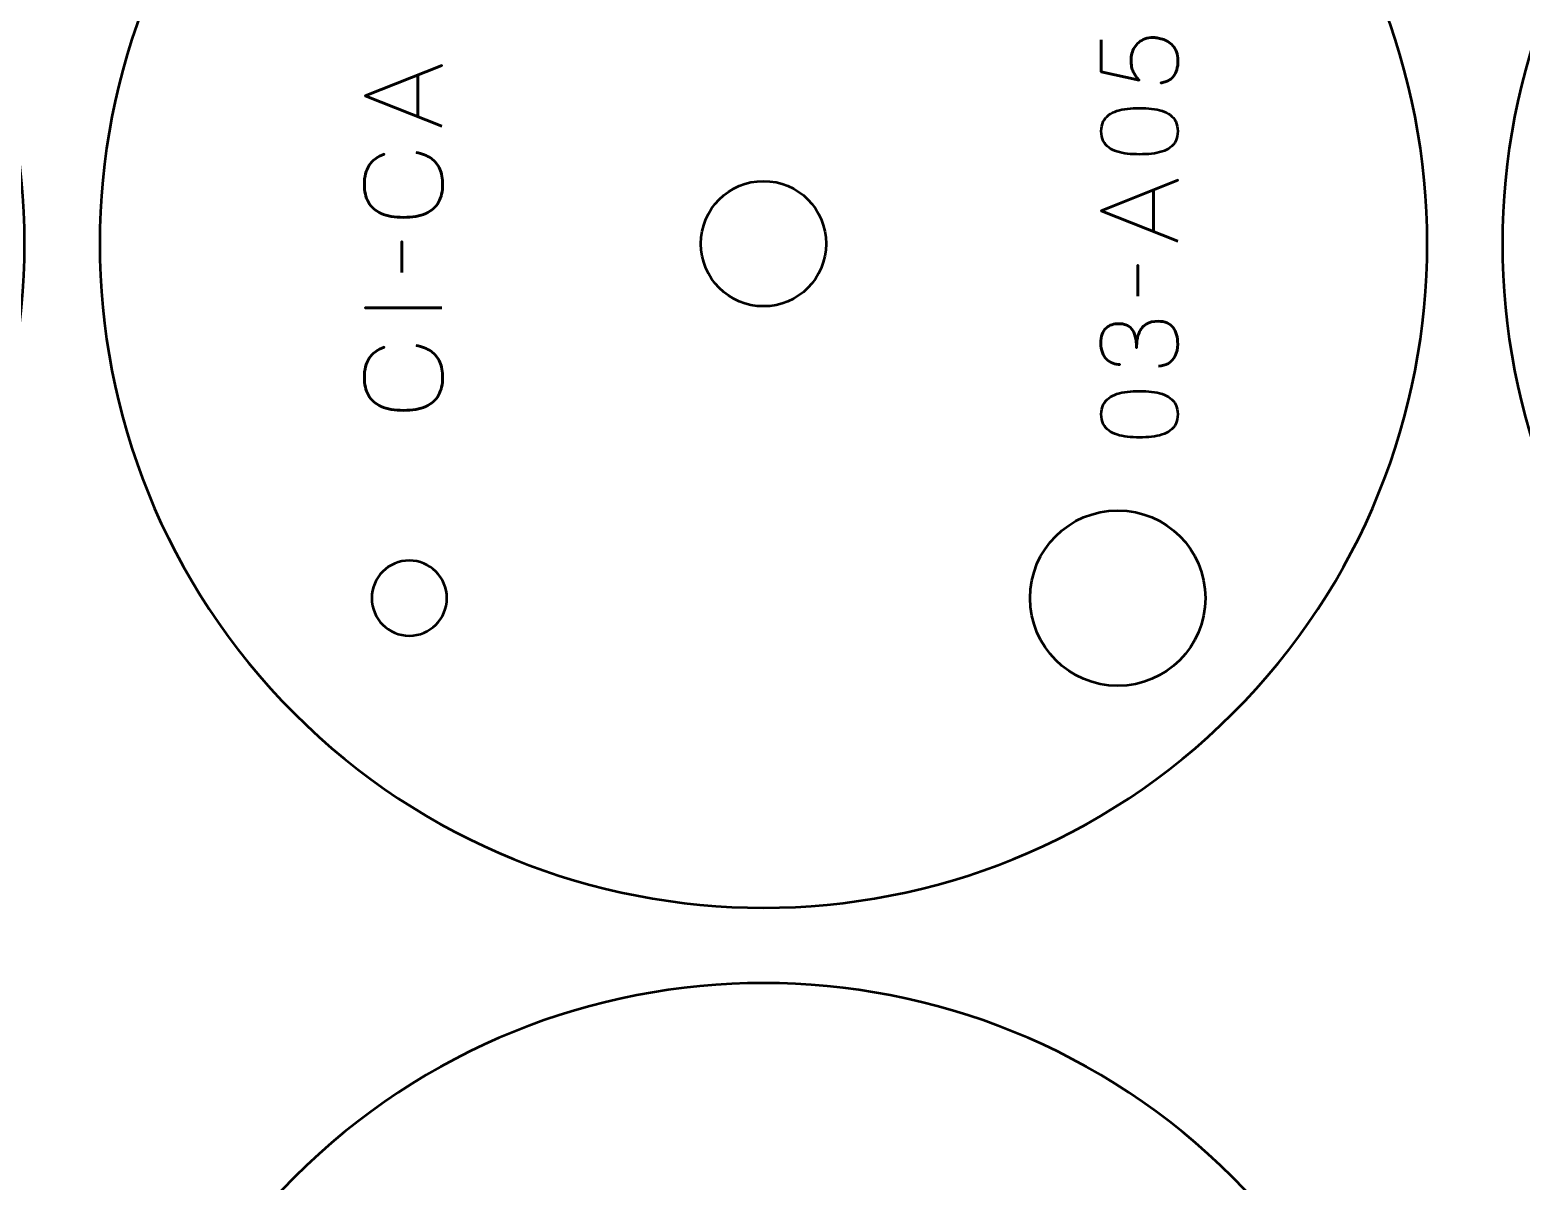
# Model space of a CAD drawing. Header units: centimetres. Extents: x -21 to 0, y -29.7 to 0.
# Drawn here: x -11.63 to -5.68, y -18.19 to -13.6 of the extents above; entities that cross this region are included whole.
import ezdxf

# ---------------------------------------------------------------- set-up
doc = ezdxf.new("R2010")
doc.units = ezdxf.units.CM
doc.header["$MEASUREMENT"] = 0
doc.layers.add('Layer 1', color=7, linetype='Continuous')

msp = doc.modelspace()

# ---------------------------------------------------------------- linework, layer by layer
at = {"layer": 'Layer 1', "lineweight": 53}
for centre, major_axis in [((-8.7, -14.44998), (0, 0.25)), ((-7.28578, -15.8642), (0, 0.35001))]:
    msp.add_ellipse(centre, major_axis=major_axis, ratio=1, dxfattribs=at)
at = {"layer": 'Layer 1', "color": 1, "lineweight": 53}
msp.add_open_spline([(-21.00003, -29.19995), (-21.00003, -29.19995), (-21.00003, -2.29992), (-21.00003, -2.29992), (-21.00003, -2.29992), (-21.00003, -2.21709), (-20.93286, -2.14992), (-20.85003, -2.14992), (-20.85003, -2.14992), (-20.7672, -2.14992), (-20.70003, -2.08275), (-20.70003, -1.99992), (-20.70003, -1.99992), (-20.70003, -1.91709), (-20.7672, -1.84992), (-20.85003, -1.84992), (-20.85003, -1.84992), (-20.93286, -1.84992), (-21.00003, -1.78275), (-21.00003, -1.69992), (-21.00003, -1.69992), (-21.00003, -1.61709), (-20.93286, -1.54992), (-20.85003, -1.54992), (-20.85003, -1.54992), (-20.7672, -1.54992), (-20.70003, -1.48275), (-20.70003, -1.39992), (-20.70003, -1.39992), (-20.70003, -1.31709), (-20.7672, -1.24992), (-20.85003, -1.24992), (-20.85003, -1.24992), (-20.93286, -1.24992), (-21.00003, -1.18275), (-21.00003, -1.09992), (-21.00003, -1.09992), (-21.00003, -1.09992), (-21.00003, -0.49992), (-21.00003, -0.49992), (-21.00003, -0.49992), (-21.00003, -0.22295), (-20.77694, 0.00004), (-20.49994, 0.00004), (-20.49994, 0.00004), (-20.49994, 0.00004), (-0.50008, 0.00004), (-0.50008, 0.00004), (-0.50008, 0.00004), (-0.22294, 0.00004), (0.00002, -0.22295), (0.00002, -0.49992), (0.00002, -0.49992), (0.00002, -0.49992), (0.00002, -29.19995), (0.00002, -29.19995), (0.00002, -29.19995), (0.00002, -29.47695), (-0.22294, -29.70004), (-0.50008, -29.70004), (-0.50008, -29.70004), (-0.50008, -29.70004), (-20.49994, -29.70004), (-20.49994, -29.70004), (-20.49994, -29.70004), (-20.77694, -29.70004), (-21.00003, -29.47695), (-21.00003, -29.19995)], degree=3, knots=[0, 0, 0, 0, 0.0588235, 0.0588235, 0.0588235, 0.0588235, 0.1176471, 0.1176471, 0.1176471, 0.1176471, 0.1764706, 0.1764706, 0.1764706, 0.1764706, 0.2352941, 0.2352941, 0.2352941, 0.2352941, 0.2941176, 0.2941176, 0.2941176, 0.2941176, 0.3529412, 0.3529412, 0.3529412, 0.3529412, 0.4117647, 0.4117647, 0.4117647, 0.4117647, 0.4705882, 0.4705882, 0.4705882, 0.4705882, 0.5294118, 0.5294118, 0.5294118, 0.5294118, 0.5882353, 0.5882353, 0.5882353, 0.5882353, 0.6470588, 0.6470588, 0.6470588, 0.6470588, 0.7058824, 0.7058824, 0.7058824, 0.7058824, 0.7647059, 0.7647059, 0.7647059, 0.7647059, 0.8235294, 0.8235294, 0.8235294, 0.8235294, 0.8823529, 0.8823529, 0.8823529, 0.8823529, 0.9411765, 0.9411765, 0.9411765, 0.9411765, 1, 1, 1, 1], dxfattribs=at)
at = {"layer": 'Layer 1', "color": 3, "lineweight": 53}
for points in [[(-16.17375, -12.57614), (-15.13905, -11.54144), (-13.46081, -11.54144), (-12.42608, -12.57617), (-12.42608, -12.57617), (-11.39138, -13.61087), (-11.39138, -15.28911), (-12.42608, -16.32381), (-12.42608, -16.32381), (-13.46081, -17.35853), (-15.13905, -17.35853), (-16.17375, -16.32383), (-16.17375, -16.32383), (-17.20848, -15.28911), (-17.20848, -13.61087), (-16.17375, -12.57614)], [(-6.82614, -12.57617), (-5.79144, -13.61087), (-5.79144, -15.28911), (-6.82617, -16.32384), (-6.82617, -16.32384), (-7.86087, -17.35854), (-9.53911, -17.35854), (-10.57381, -16.32384), (-10.57381, -16.32384), (-11.60853, -15.28911), (-11.60853, -13.61087), (-10.57383, -12.57617), (-10.57383, -12.57617), (-9.53911, -11.54144), (-7.86087, -11.54144), (-6.82614, -12.57617)], [(-1.22615, -12.57619), (-0.19145, -13.61089), (-0.19145, -15.28913), (-1.22618, -16.32386), (-1.22618, -16.32386), (-2.26088, -17.35856), (-3.93912, -17.35856), (-4.97382, -16.32386), (-4.97382, -16.32386), (-6.00854, -15.28913), (-6.00854, -13.61089), (-4.97384, -12.57619), (-4.97384, -12.57619), (-3.93912, -11.54146), (-2.26088, -11.54146), (-1.22615, -12.57619)], [(-16.17377, -18.17613), (-15.13907, -17.14143), (-13.46083, -17.14143), (-12.4261, -18.17616), (-12.4261, -18.17616), (-11.3914, -19.21086), (-11.3914, -20.8891), (-12.4261, -21.9238), (-12.4261, -21.9238), (-13.46083, -22.95852), (-15.13907, -22.95852), (-16.17377, -21.92382), (-16.17377, -21.92382), (-17.2085, -20.8891), (-17.2085, -19.21086), (-16.17377, -18.17613)], [(-6.82614, -18.17617), (-5.79144, -19.21087), (-5.79144, -20.88911), (-6.82617, -21.92384), (-6.82617, -21.92384), (-7.86087, -22.95854), (-9.53911, -22.95854), (-10.57381, -21.92384), (-10.57381, -21.92384), (-11.60853, -20.88911), (-11.60853, -19.21087), (-10.57383, -18.17617), (-10.57383, -18.17617), (-9.53911, -17.14144), (-7.86087, -17.14144), (-6.82614, -18.17617)], [(-1.22615, -18.17619), (-0.19145, -19.21089), (-0.19145, -20.88913), (-1.22618, -21.92386), (-1.22618, -21.92386), (-2.26088, -22.95856), (-3.93912, -22.95856), (-4.97382, -21.92386), (-4.97382, -21.92386), (-6.00854, -20.88913), (-6.00854, -19.21089), (-4.97384, -18.17619), (-4.97384, -18.17619), (-3.93912, -17.14146), (-2.26088, -17.14146), (-1.22615, -18.17619)]]:
    msp.add_open_spline(points, degree=3, knots=[0, 0, 0, 0, 0.25, 0.25, 0.25, 0.25, 0.5, 0.5, 0.5, 0.5, 0.75, 0.75, 0.75, 0.75, 1, 1, 1, 1], dxfattribs=at)
at = {"layer": 'Layer 1', "color": 5, "lineweight": 53}
for points, knots in [([(-7.35175, -13.6372), (-7.35175, -13.6372), (-7.35175, -13.7642), (-7.35175, -13.7642), (-7.35175, -13.7642), (-7.35175, -13.7642), (-7.2002, -13.79807), (-7.2002, -13.79807), (-7.2002, -13.79807), (-7.20528, -13.79214), (-7.20986, -13.7865), (-7.21389, -13.78106), (-7.21389, -13.78106), (-7.21791, -13.7757), (-7.22129, -13.77006), (-7.22412, -13.76406), (-7.22412, -13.76406), (-7.22694, -13.75813), (-7.22906, -13.75136), (-7.23054, -13.74374), (-7.23054, -13.74374), (-7.23202, -13.73619), (-7.2328, -13.72716), (-7.2328, -13.71679), (-7.2328, -13.71679), (-7.2328, -13.70832), (-7.23167, -13.69985), (-7.22934, -13.69139), (-7.22934, -13.69139), (-7.22708, -13.68292), (-7.22362, -13.67488), (-7.21904, -13.66726), (-7.21904, -13.66726), (-7.21438, -13.65957), (-7.20859, -13.65279), (-7.20161, -13.64687), (-7.20161, -13.64687), (-7.19462, -13.64087), (-7.18644, -13.63614), (-7.17706, -13.63276), (-7.17706, -13.63276), (-7.16767, -13.6293), (-7.15702, -13.62754), (-7.14517, -13.62747), (-7.14517, -13.62747), (-7.14079, -13.62739), (-7.13529, -13.62789), (-7.1288, -13.62888), (-7.1288, -13.62888), (-7.12231, -13.62979), (-7.11525, -13.63149), (-7.10777, -13.63389), (-7.10777, -13.63389), (-7.10029, -13.63628), (-7.09288, -13.63967), (-7.08555, -13.64397), (-7.08555, -13.64397), (-7.07821, -13.64828), (-7.07151, -13.65378), (-7.06544, -13.66041), (-7.06544, -13.66041), (-7.05937, -13.66705), (-7.0545, -13.67509), (-7.05083, -13.68447), (-7.05083, -13.68447), (-7.04724, -13.69393), (-7.04533, -13.70501), (-7.04526, -13.71763), (-7.04526, -13.71763), (-7.04533, -13.73273), (-7.04695, -13.74543), (-7.04999, -13.75573), (-7.04999, -13.75573), (-7.05309, -13.76604), (-7.05711, -13.77443), (-7.06219, -13.78092), (-7.06219, -13.78092), (-7.06727, -13.78748), (-7.07285, -13.79256), (-7.07891, -13.79623), (-7.07891, -13.79623), (-7.08498, -13.7999), (-7.09105, -13.80265), (-7.09712, -13.80449), (-7.09712, -13.80449), (-7.10319, -13.80632), (-7.10876, -13.80773), (-7.11384, -13.80865), (-7.11384, -13.80865), (-7.10876, -13.80773), (-7.10319, -13.80632), (-7.09712, -13.80449), (-7.09712, -13.80449), (-7.09105, -13.80265), (-7.08498, -13.7999), (-7.07891, -13.79623), (-7.07891, -13.79623), (-7.07285, -13.79256), (-7.06727, -13.78748), (-7.06219, -13.78092), (-7.06219, -13.78092), (-7.05711, -13.77443), (-7.05309, -13.76604), (-7.04999, -13.75573), (-7.04999, -13.75573), (-7.04695, -13.74543), (-7.04533, -13.73273), (-7.04526, -13.71763), (-7.04526, -13.71763), (-7.04533, -13.70501), (-7.04724, -13.69393), (-7.05083, -13.68447), (-7.05083, -13.68447), (-7.0545, -13.67509), (-7.05937, -13.66705), (-7.06544, -13.66041), (-7.06544, -13.66041), (-7.07151, -13.65378), (-7.07821, -13.64828), (-7.08555, -13.64397), (-7.08555, -13.64397), (-7.09288, -13.63967), (-7.10029, -13.63628), (-7.10777, -13.63389), (-7.10777, -13.63389), (-7.11525, -13.63149), (-7.12231, -13.62979), (-7.1288, -13.62888), (-7.1288, -13.62888), (-7.13529, -13.62789), (-7.14079, -13.62739), (-7.14517, -13.62747), (-7.14517, -13.62747), (-7.15702, -13.62754), (-7.16767, -13.6293), (-7.17706, -13.63276), (-7.17706, -13.63276), (-7.18644, -13.63614), (-7.19462, -13.64087), (-7.20161, -13.64687), (-7.20161, -13.64687), (-7.20859, -13.65279), (-7.21438, -13.65957), (-7.21904, -13.66726), (-7.21904, -13.66726), (-7.22362, -13.67488), (-7.22708, -13.68292), (-7.22934, -13.69139), (-7.22934, -13.69139), (-7.23167, -13.69985), (-7.2328, -13.70832), (-7.2328, -13.71679), (-7.2328, -13.71679), (-7.2328, -13.72716), (-7.23202, -13.73619), (-7.23054, -13.74374), (-7.23054, -13.74374), (-7.22906, -13.75136), (-7.22694, -13.75813), (-7.22412, -13.76406), (-7.22412, -13.76406), (-7.22129, -13.77006), (-7.21791, -13.7757), (-7.21389, -13.78106), (-7.21389, -13.78106), (-7.20986, -13.7865), (-7.20528, -13.79214), (-7.2002, -13.79807), (-7.2002, -13.79807), (-7.2002, -13.79807), (-7.35175, -13.7642), (-7.35175, -13.7642), (-7.35175, -13.7642), (-7.35175, -13.7642), (-7.35175, -13.6372), (-7.35175, -13.6372)], [0, 0, 0, 0, 0.0227273, 0.0227273, 0.0227273, 0.0227273, 0.0454545, 0.0454545, 0.0454545, 0.0454545, 0.0681818, 0.0681818, 0.0681818, 0.0681818, 0.0909091, 0.0909091, 0.0909091, 0.0909091, 0.1136364, 0.1136364, 0.1136364, 0.1136364, 0.1363636, 0.1363636, 0.1363636, 0.1363636, 0.1590909, 0.1590909, 0.1590909, 0.1590909, 0.1818182, 0.1818182, 0.1818182, 0.1818182, 0.2045455, 0.2045455, 0.2045455, 0.2045455, 0.2272727, 0.2272727, 0.2272727, 0.2272727, 0.25, 0.25, 0.25, 0.25, 0.2727273, 0.2727273, 0.2727273, 0.2727273, 0.2954545, 0.2954545, 0.2954545, 0.2954545, 0.3181818, 0.3181818, 0.3181818, 0.3181818, 0.3409091, 0.3409091, 0.3409091, 0.3409091, 0.3636364, 0.3636364, 0.3636364, 0.3636364, 0.3863636, 0.3863636, 0.3863636, 0.3863636, 0.4090909, 0.4090909, 0.4090909, 0.4090909, 0.4318182, 0.4318182, 0.4318182, 0.4318182, 0.4545455, 0.4545455, 0.4545455, 0.4545455, 0.4772727, 0.4772727, 0.4772727, 0.4772727, 0.5, 0.5, 0.5, 0.5, 0.5227273, 0.5227273, 0.5227273, 0.5227273, 0.5454545, 0.5454545, 0.5454545, 0.5454545, 0.5681818, 0.5681818, 0.5681818, 0.5681818, 0.5909091, 0.5909091, 0.5909091, 0.5909091, 0.6136364, 0.6136364, 0.6136364, 0.6136364, 0.6363636, 0.6363636, 0.6363636, 0.6363636, 0.6590909, 0.6590909, 0.6590909, 0.6590909, 0.6818182, 0.6818182, 0.6818182, 0.6818182, 0.7045455, 0.7045455, 0.7045455, 0.7045455, 0.7272727, 0.7272727, 0.7272727, 0.7272727, 0.75, 0.75, 0.75, 0.75, 0.7727273, 0.7727273, 0.7727273, 0.7727273, 0.7954545, 0.7954545, 0.7954545, 0.7954545, 0.8181818, 0.8181818, 0.8181818, 0.8181818, 0.8409091, 0.8409091, 0.8409091, 0.8409091, 0.8636364, 0.8636364, 0.8636364, 0.8636364, 0.8863636, 0.8863636, 0.8863636, 0.8863636, 0.9090909, 0.9090909, 0.9090909, 0.9090909, 0.9318182, 0.9318182, 0.9318182, 0.9318182, 0.9545455, 0.9545455, 0.9545455, 0.9545455, 0.9772727, 0.9772727, 0.9772727, 0.9772727, 1, 1, 1, 1]), ([(-9.98467, -13.98178), (-9.98467, -13.98178), (-10.28989, -13.86071), (-10.28989, -13.86071), (-10.28989, -13.86071), (-10.28989, -13.86071), (-9.98467, -13.73921), (-9.98467, -13.73921), (-9.98467, -13.73921), (-9.98467, -13.73921), (-10.28989, -13.86071), (-10.28989, -13.86071), (-10.28989, -13.86071), (-10.28989, -13.86071), (-9.98467, -13.98178), (-9.98467, -13.98178)], [0, 0, 0, 0, 0.25, 0.25, 0.25, 0.25, 0.5, 0.5, 0.5, 0.5, 0.75, 0.75, 0.75, 0.75, 1, 1, 1, 1]), ([(-10.08077, -13.94368), (-10.08077, -13.94368), (-10.08077, -13.77774), (-10.08077, -13.77774), (-10.08077, -13.77774), (-10.08077, -13.77774), (-10.08077, -13.94368), (-10.08077, -13.94368)], [0, 0, 0, 0, 0.5, 0.5, 0.5, 0.5, 1, 1, 1, 1]), ([(-7.04653, -14.00126), (-7.0466, -13.98645), (-7.04921, -13.97368), (-7.05429, -13.96302), (-7.05429, -13.96302), (-7.05937, -13.95244), (-7.06664, -13.94362), (-7.07588, -13.93657), (-7.07588, -13.93657), (-7.08519, -13.92958), (-7.0962, -13.92408), (-7.1089, -13.91999), (-7.1089, -13.91999), (-7.1216, -13.91596), (-7.1355, -13.91307), (-7.15074, -13.91145), (-7.15074, -13.91145), (-7.16598, -13.90975), (-7.182, -13.90891), (-7.19893, -13.90898), (-7.19893, -13.90898), (-7.21579, -13.90891), (-7.23181, -13.90975), (-7.24698, -13.91145), (-7.24698, -13.91145), (-7.26215, -13.91307), (-7.27612, -13.91596), (-7.28882, -13.91999), (-7.28882, -13.91999), (-7.30145, -13.92408), (-7.31245, -13.92958), (-7.32184, -13.93657), (-7.32184, -13.93657), (-7.33115, -13.94362), (-7.33842, -13.95244), (-7.3435, -13.96302), (-7.3435, -13.96302), (-7.34865, -13.97368), (-7.35126, -13.98645), (-7.35133, -14.00126), (-7.35133, -14.00126), (-7.35126, -14.01608), (-7.34865, -14.02885), (-7.3435, -14.03951), (-7.3435, -14.03951), (-7.33842, -14.05009), (-7.33115, -14.05891), (-7.32184, -14.06596), (-7.32184, -14.06596), (-7.31245, -14.07295), (-7.30145, -14.07845), (-7.28882, -14.08254), (-7.28882, -14.08254), (-7.27612, -14.08657), (-7.26215, -14.08946), (-7.24698, -14.09108), (-7.24698, -14.09108), (-7.23181, -14.09277), (-7.21579, -14.09362), (-7.19893, -14.09355), (-7.19893, -14.09355), (-7.182, -14.09362), (-7.16598, -14.09277), (-7.15074, -14.09108), (-7.15074, -14.09108), (-7.1355, -14.08946), (-7.1216, -14.08657), (-7.1089, -14.08254), (-7.1089, -14.08254), (-7.0962, -14.07845), (-7.08519, -14.07295), (-7.07588, -14.06596), (-7.07588, -14.06596), (-7.06664, -14.05891), (-7.05937, -14.05009), (-7.05429, -14.03951), (-7.05429, -14.03951), (-7.04921, -14.02885), (-7.0466, -14.01608), (-7.04653, -14.00126)], [0, 0, 0, 0, 0.05, 0.05, 0.05, 0.05, 0.1, 0.1, 0.1, 0.1, 0.15, 0.15, 0.15, 0.15, 0.2, 0.2, 0.2, 0.2, 0.25, 0.25, 0.25, 0.25, 0.3, 0.3, 0.3, 0.3, 0.35, 0.35, 0.35, 0.35, 0.4, 0.4, 0.4, 0.4, 0.45, 0.45, 0.45, 0.45, 0.5, 0.5, 0.5, 0.5, 0.55, 0.55, 0.55, 0.55, 0.6, 0.6, 0.6, 0.6, 0.65, 0.65, 0.65, 0.65, 0.7, 0.7, 0.7, 0.7, 0.75, 0.75, 0.75, 0.75, 0.8, 0.8, 0.8, 0.8, 0.85, 0.85, 0.85, 0.85, 0.9, 0.9, 0.9, 0.9, 0.95, 0.95, 0.95, 0.95, 1, 1, 1, 1]), ([(-7.04653, -14.00126), (-7.0466, -13.98645), (-7.04921, -13.97368), (-7.05429, -13.96302), (-7.05429, -13.96302), (-7.05937, -13.95244), (-7.06664, -13.94362), (-7.07588, -13.93657), (-7.07588, -13.93657), (-7.08519, -13.92958), (-7.0962, -13.92408), (-7.1089, -13.91999), (-7.1089, -13.91999), (-7.1216, -13.91596), (-7.1355, -13.91307), (-7.15074, -13.91145), (-7.15074, -13.91145), (-7.16598, -13.90975), (-7.182, -13.90891), (-7.19893, -13.90898), (-7.19893, -13.90898), (-7.21579, -13.90891), (-7.23181, -13.90975), (-7.24698, -13.91145), (-7.24698, -13.91145), (-7.26215, -13.91307), (-7.27612, -13.91596), (-7.28882, -13.91999), (-7.28882, -13.91999), (-7.30145, -13.92408), (-7.31245, -13.92958), (-7.32184, -13.93657), (-7.32184, -13.93657), (-7.33115, -13.94362), (-7.33842, -13.95244), (-7.3435, -13.96302), (-7.3435, -13.96302), (-7.34865, -13.97368), (-7.35126, -13.98645), (-7.35133, -14.00126), (-7.35133, -14.00126), (-7.35126, -14.01608), (-7.34865, -14.02885), (-7.3435, -14.03951), (-7.3435, -14.03951), (-7.33842, -14.05009), (-7.33115, -14.05891), (-7.32184, -14.06596), (-7.32184, -14.06596), (-7.31245, -14.07295), (-7.30145, -14.07845), (-7.28882, -14.08254), (-7.28882, -14.08254), (-7.27612, -14.08657), (-7.26215, -14.08946), (-7.24698, -14.09108), (-7.24698, -14.09108), (-7.23181, -14.09277), (-7.21579, -14.09362), (-7.19893, -14.09355), (-7.19893, -14.09355), (-7.182, -14.09362), (-7.16598, -14.09277), (-7.15074, -14.09108), (-7.15074, -14.09108), (-7.1355, -14.08946), (-7.1216, -14.08657), (-7.1089, -14.08254), (-7.1089, -14.08254), (-7.0962, -14.07845), (-7.08519, -14.07295), (-7.07588, -14.06596), (-7.07588, -14.06596), (-7.06664, -14.05891), (-7.05937, -14.05009), (-7.05429, -14.03951), (-7.05429, -14.03951), (-7.04921, -14.02885), (-7.0466, -14.01608), (-7.04653, -14.00126)], [0, 0, 0, 0, 0.05, 0.05, 0.05, 0.05, 0.1, 0.1, 0.1, 0.1, 0.15, 0.15, 0.15, 0.15, 0.2, 0.2, 0.2, 0.2, 0.25, 0.25, 0.25, 0.25, 0.3, 0.3, 0.3, 0.3, 0.35, 0.35, 0.35, 0.35, 0.4, 0.4, 0.4, 0.4, 0.45, 0.45, 0.45, 0.45, 0.5, 0.5, 0.5, 0.5, 0.55, 0.55, 0.55, 0.55, 0.6, 0.6, 0.6, 0.6, 0.65, 0.65, 0.65, 0.65, 0.7, 0.7, 0.7, 0.7, 0.75, 0.75, 0.75, 0.75, 0.8, 0.8, 0.8, 0.8, 0.85, 0.85, 0.85, 0.85, 0.9, 0.9, 0.9, 0.9, 0.95, 0.95, 0.95, 0.95, 1, 1, 1, 1]), ([(-10.08712, -14.08592), (-10.06292, -14.09044), (-10.04295, -14.09834), (-10.02729, -14.10942), (-10.02729, -14.10942), (-10.01169, -14.12056), (-10.00012, -14.13482), (-9.99257, -14.15217), (-9.99257, -14.15217), (-9.98502, -14.16946), (-9.98121, -14.18978), (-9.98128, -14.21292), (-9.98128, -14.21292), (-9.98121, -14.24107), (-9.98665, -14.26499), (-9.99772, -14.28461), (-9.99772, -14.28461), (-10.00873, -14.30422), (-10.02573, -14.31918), (-10.0488, -14.32948), (-10.0488, -14.32948), (-10.07188, -14.33978), (-10.10144, -14.34493), (-10.13749, -14.345), (-10.13749, -14.345), (-10.1734, -14.34493), (-10.2029, -14.33978), (-10.22597, -14.32948), (-10.22597, -14.32948), (-10.24904, -14.31918), (-10.26611, -14.30422), (-10.27719, -14.28461), (-10.27719, -14.28461), (-10.28827, -14.26499), (-10.29377, -14.24107), (-10.2937, -14.21292), (-10.2937, -14.21292), (-10.29377, -14.18279), (-10.28735, -14.15754), (-10.27444, -14.13722), (-10.27444, -14.13722), (-10.26153, -14.11697), (-10.24156, -14.10208), (-10.21454, -14.0927), (-10.21454, -14.0927), (-10.24156, -14.10208), (-10.26153, -14.11697), (-10.27444, -14.13722), (-10.27444, -14.13722), (-10.28735, -14.15754), (-10.29377, -14.18279), (-10.2937, -14.21292), (-10.2937, -14.21292), (-10.29377, -14.24107), (-10.28827, -14.26499), (-10.27719, -14.28461), (-10.27719, -14.28461), (-10.26611, -14.30422), (-10.24904, -14.31918), (-10.22597, -14.32948), (-10.22597, -14.32948), (-10.2029, -14.33978), (-10.1734, -14.34493), (-10.13749, -14.345), (-10.13749, -14.345), (-10.10144, -14.34493), (-10.07188, -14.33978), (-10.0488, -14.32948), (-10.0488, -14.32948), (-10.02573, -14.31918), (-10.00873, -14.30422), (-9.99772, -14.28461), (-9.99772, -14.28461), (-9.98665, -14.26499), (-9.98121, -14.24107), (-9.98128, -14.21292), (-9.98128, -14.21292), (-9.98121, -14.18978), (-9.98502, -14.16946), (-9.99257, -14.15217), (-9.99257, -14.15217), (-10.00012, -14.13482), (-10.01169, -14.12056), (-10.02729, -14.10942), (-10.02729, -14.10942), (-10.04295, -14.09834), (-10.06292, -14.09044), (-10.08712, -14.08592)], [0, 0, 0, 0, 0.0454545, 0.0454545, 0.0454545, 0.0454545, 0.0909091, 0.0909091, 0.0909091, 0.0909091, 0.1363636, 0.1363636, 0.1363636, 0.1363636, 0.1818182, 0.1818182, 0.1818182, 0.1818182, 0.2272727, 0.2272727, 0.2272727, 0.2272727, 0.2727273, 0.2727273, 0.2727273, 0.2727273, 0.3181818, 0.3181818, 0.3181818, 0.3181818, 0.3636364, 0.3636364, 0.3636364, 0.3636364, 0.4090909, 0.4090909, 0.4090909, 0.4090909, 0.4545455, 0.4545455, 0.4545455, 0.4545455, 0.5, 0.5, 0.5, 0.5, 0.5454545, 0.5454545, 0.5454545, 0.5454545, 0.5909091, 0.5909091, 0.5909091, 0.5909091, 0.6363636, 0.6363636, 0.6363636, 0.6363636, 0.6818182, 0.6818182, 0.6818182, 0.6818182, 0.7272727, 0.7272727, 0.7272727, 0.7272727, 0.7727273, 0.7727273, 0.7727273, 0.7727273, 0.8181818, 0.8181818, 0.8181818, 0.8181818, 0.8636364, 0.8636364, 0.8636364, 0.8636364, 0.9090909, 0.9090909, 0.9090909, 0.9090909, 0.9545455, 0.9545455, 0.9545455, 0.9545455, 1, 1, 1, 1]), ([(-7.04653, -14.43941), (-7.04653, -14.43941), (-7.35175, -14.31834), (-7.35175, -14.31834), (-7.35175, -14.31834), (-7.35175, -14.31834), (-7.04653, -14.19684), (-7.04653, -14.19684), (-7.04653, -14.19684), (-7.04653, -14.19684), (-7.35175, -14.31834), (-7.35175, -14.31834), (-7.35175, -14.31834), (-7.35175, -14.31834), (-7.04653, -14.43941), (-7.04653, -14.43941)], [0, 0, 0, 0, 0.25, 0.25, 0.25, 0.25, 0.5, 0.5, 0.5, 0.5, 0.75, 0.75, 0.75, 0.75, 1, 1, 1, 1]), ([(-7.14263, -14.40131), (-7.14263, -14.40131), (-7.14263, -14.23537), (-7.14263, -14.23537), (-7.14263, -14.23537), (-7.14263, -14.23537), (-7.14263, -14.40131), (-7.14263, -14.40131)], [0, 0, 0, 0, 0.5, 0.5, 0.5, 0.5, 1, 1, 1, 1]), ([(-10.14427, -14.56513), (-10.14427, -14.56513), (-10.14427, -14.44194), (-10.14427, -14.44194), (-10.14427, -14.44194), (-10.14427, -14.44194), (-10.14427, -14.56513), (-10.14427, -14.56513)], [0, 0, 0, 0, 0.5, 0.5, 0.5, 0.5, 1, 1, 1, 1]), ([(-7.20613, -14.65954), (-7.20613, -14.65954), (-7.20613, -14.53635), (-7.20613, -14.53635), (-7.20613, -14.53635), (-7.20613, -14.53635), (-7.20613, -14.65954), (-7.20613, -14.65954)], [0, 0, 0, 0, 0.5, 0.5, 0.5, 0.5, 1, 1, 1, 1]), ([(-9.98467, -14.7061), (-9.98467, -14.7061), (-10.28989, -14.7061), (-10.28989, -14.7061), (-10.28989, -14.7061), (-10.28989, -14.7061), (-9.98467, -14.7061), (-9.98467, -14.7061)], [0, 0, 0, 0, 0.5, 0.5, 0.5, 0.5, 1, 1, 1, 1]), ([(-7.12315, -14.93809), (-7.10791, -14.93802), (-7.09465, -14.93449), (-7.08315, -14.92751), (-7.08315, -14.92751), (-7.07172, -14.92052), (-7.06276, -14.91057), (-7.05634, -14.89759), (-7.05634, -14.89759), (-7.04992, -14.88461), (-7.04667, -14.86902), (-7.04653, -14.85088), (-7.04653, -14.85088), (-7.04653, -14.83727), (-7.04794, -14.82492), (-7.0509, -14.8137), (-7.0509, -14.8137), (-7.05387, -14.80255), (-7.05845, -14.79296), (-7.06473, -14.78484), (-7.06473, -14.78484), (-7.07101, -14.77673), (-7.07913, -14.77052), (-7.089, -14.76608), (-7.089, -14.76608), (-7.09895, -14.7617), (-7.11088, -14.75952), (-7.12485, -14.75945), (-7.12485, -14.75945), (-7.14347, -14.75937), (-7.15921, -14.76318), (-7.17198, -14.77073), (-7.17198, -14.77073), (-7.18475, -14.77828), (-7.19434, -14.79), (-7.2009, -14.80573), (-7.2009, -14.80573), (-7.20747, -14.82146), (-7.21078, -14.84164), (-7.21078, -14.86612), (-7.21078, -14.86612), (-7.21071, -14.84785), (-7.2124, -14.83254), (-7.21586, -14.82005), (-7.21586, -14.82005), (-7.21932, -14.80763), (-7.22419, -14.79769), (-7.23054, -14.79021), (-7.23054, -14.79021), (-7.23682, -14.78273), (-7.2443, -14.7773), (-7.2529, -14.77405), (-7.2529, -14.77405), (-7.26144, -14.77073), (-7.27082, -14.76911), (-7.28105, -14.76918), (-7.28105, -14.76918), (-7.29129, -14.76911), (-7.30074, -14.77052), (-7.30949, -14.77334), (-7.30949, -14.77334), (-7.31824, -14.7761), (-7.32593, -14.78061), (-7.33249, -14.78675), (-7.33249, -14.78675), (-7.33905, -14.79289), (-7.3442, -14.801), (-7.34787, -14.81095), (-7.34787, -14.81095), (-7.35154, -14.82097), (-7.35337, -14.83318), (-7.35344, -14.8475), (-7.35344, -14.8475), (-7.35337, -14.86175), (-7.35126, -14.87424), (-7.34716, -14.88482), (-7.34716, -14.88482), (-7.34307, -14.89548), (-7.3375, -14.90422), (-7.33037, -14.91128), (-7.33037, -14.91128), (-7.32325, -14.91826), (-7.31513, -14.92349), (-7.30596, -14.92694), (-7.30596, -14.92694), (-7.29679, -14.93047), (-7.28705, -14.93216), (-7.27682, -14.93216), (-7.27682, -14.93216), (-7.28705, -14.93216), (-7.29679, -14.93047), (-7.30596, -14.92694), (-7.30596, -14.92694), (-7.31513, -14.92349), (-7.32325, -14.91826), (-7.33037, -14.91128), (-7.33037, -14.91128), (-7.3375, -14.90422), (-7.34307, -14.89548), (-7.34716, -14.88482), (-7.34716, -14.88482), (-7.35126, -14.87424), (-7.35337, -14.86175), (-7.35344, -14.8475), (-7.35344, -14.8475), (-7.35337, -14.83318), (-7.35154, -14.82097), (-7.34787, -14.81095), (-7.34787, -14.81095), (-7.3442, -14.801), (-7.33905, -14.79289), (-7.33249, -14.78675), (-7.33249, -14.78675), (-7.32593, -14.78061), (-7.31824, -14.7761), (-7.30949, -14.77334), (-7.30949, -14.77334), (-7.30074, -14.77052), (-7.29129, -14.76911), (-7.28105, -14.76918), (-7.28105, -14.76918), (-7.27082, -14.76911), (-7.26144, -14.77073), (-7.2529, -14.77405), (-7.2529, -14.77405), (-7.2443, -14.7773), (-7.23682, -14.78273), (-7.23054, -14.79021), (-7.23054, -14.79021), (-7.22419, -14.79769), (-7.21932, -14.80763), (-7.21586, -14.82005), (-7.21586, -14.82005), (-7.2124, -14.83254), (-7.21071, -14.84785), (-7.21078, -14.86612), (-7.21078, -14.86612), (-7.21078, -14.84164), (-7.20747, -14.82146), (-7.2009, -14.80573), (-7.2009, -14.80573), (-7.19434, -14.79), (-7.18475, -14.77828), (-7.17198, -14.77073), (-7.17198, -14.77073), (-7.15921, -14.76318), (-7.14347, -14.75937), (-7.12485, -14.75945), (-7.12485, -14.75945), (-7.11088, -14.75952), (-7.09895, -14.7617), (-7.089, -14.76608), (-7.089, -14.76608), (-7.07913, -14.77052), (-7.07101, -14.77673), (-7.06473, -14.78484), (-7.06473, -14.78484), (-7.05845, -14.79296), (-7.05387, -14.80255), (-7.0509, -14.8137), (-7.0509, -14.8137), (-7.04794, -14.82492), (-7.04653, -14.83727), (-7.04653, -14.85088), (-7.04653, -14.85088), (-7.04667, -14.86902), (-7.04992, -14.88461), (-7.05634, -14.89759), (-7.05634, -14.89759), (-7.06276, -14.91057), (-7.07172, -14.92052), (-7.08315, -14.92751), (-7.08315, -14.92751), (-7.09465, -14.93449), (-7.10791, -14.93802), (-7.12315, -14.93809)], [0, 0, 0, 0, 0.0227273, 0.0227273, 0.0227273, 0.0227273, 0.0454545, 0.0454545, 0.0454545, 0.0454545, 0.0681818, 0.0681818, 0.0681818, 0.0681818, 0.0909091, 0.0909091, 0.0909091, 0.0909091, 0.1136364, 0.1136364, 0.1136364, 0.1136364, 0.1363636, 0.1363636, 0.1363636, 0.1363636, 0.1590909, 0.1590909, 0.1590909, 0.1590909, 0.1818182, 0.1818182, 0.1818182, 0.1818182, 0.2045455, 0.2045455, 0.2045455, 0.2045455, 0.2272727, 0.2272727, 0.2272727, 0.2272727, 0.25, 0.25, 0.25, 0.25, 0.2727273, 0.2727273, 0.2727273, 0.2727273, 0.2954545, 0.2954545, 0.2954545, 0.2954545, 0.3181818, 0.3181818, 0.3181818, 0.3181818, 0.3409091, 0.3409091, 0.3409091, 0.3409091, 0.3636364, 0.3636364, 0.3636364, 0.3636364, 0.3863636, 0.3863636, 0.3863636, 0.3863636, 0.4090909, 0.4090909, 0.4090909, 0.4090909, 0.4318182, 0.4318182, 0.4318182, 0.4318182, 0.4545455, 0.4545455, 0.4545455, 0.4545455, 0.4772727, 0.4772727, 0.4772727, 0.4772727, 0.5, 0.5, 0.5, 0.5, 0.5227273, 0.5227273, 0.5227273, 0.5227273, 0.5454545, 0.5454545, 0.5454545, 0.5454545, 0.5681818, 0.5681818, 0.5681818, 0.5681818, 0.5909091, 0.5909091, 0.5909091, 0.5909091, 0.6136364, 0.6136364, 0.6136364, 0.6136364, 0.6363636, 0.6363636, 0.6363636, 0.6363636, 0.6590909, 0.6590909, 0.6590909, 0.6590909, 0.6818182, 0.6818182, 0.6818182, 0.6818182, 0.7045455, 0.7045455, 0.7045455, 0.7045455, 0.7272727, 0.7272727, 0.7272727, 0.7272727, 0.75, 0.75, 0.75, 0.75, 0.7727273, 0.7727273, 0.7727273, 0.7727273, 0.7954545, 0.7954545, 0.7954545, 0.7954545, 0.8181818, 0.8181818, 0.8181818, 0.8181818, 0.8409091, 0.8409091, 0.8409091, 0.8409091, 0.8636364, 0.8636364, 0.8636364, 0.8636364, 0.8863636, 0.8863636, 0.8863636, 0.8863636, 0.9090909, 0.9090909, 0.9090909, 0.9090909, 0.9318182, 0.9318182, 0.9318182, 0.9318182, 0.9545455, 0.9545455, 0.9545455, 0.9545455, 0.9772727, 0.9772727, 0.9772727, 0.9772727, 1, 1, 1, 1]), ([(-10.08712, -14.85596), (-10.06292, -14.86048), (-10.04295, -14.86838), (-10.02729, -14.87946), (-10.02729, -14.87946), (-10.01169, -14.8906), (-10.00012, -14.90486), (-9.99257, -14.92221), (-9.99257, -14.92221), (-9.98502, -14.9395), (-9.98121, -14.95982), (-9.98128, -14.98296), (-9.98128, -14.98296), (-9.98121, -15.01111), (-9.98665, -15.03503), (-9.99772, -15.05465), (-9.99772, -15.05465), (-10.00873, -15.07426), (-10.02573, -15.08922), (-10.0488, -15.09952), (-10.0488, -15.09952), (-10.07188, -15.10982), (-10.10144, -15.11497), (-10.13749, -15.11504), (-10.13749, -15.11504), (-10.1734, -15.11497), (-10.2029, -15.10982), (-10.22597, -15.09952), (-10.22597, -15.09952), (-10.24904, -15.08922), (-10.26611, -15.07426), (-10.27719, -15.05465), (-10.27719, -15.05465), (-10.28827, -15.03503), (-10.29377, -15.01111), (-10.2937, -14.98296), (-10.2937, -14.98296), (-10.29377, -14.95283), (-10.28735, -14.92758), (-10.27444, -14.90726), (-10.27444, -14.90726), (-10.26153, -14.88701), (-10.24156, -14.87212), (-10.21454, -14.86274), (-10.21454, -14.86274), (-10.24156, -14.87212), (-10.26153, -14.88701), (-10.27444, -14.90726), (-10.27444, -14.90726), (-10.28735, -14.92758), (-10.29377, -14.95283), (-10.2937, -14.98296), (-10.2937, -14.98296), (-10.29377, -15.01111), (-10.28827, -15.03503), (-10.27719, -15.05465), (-10.27719, -15.05465), (-10.26611, -15.07426), (-10.24904, -15.08922), (-10.22597, -15.09952), (-10.22597, -15.09952), (-10.2029, -15.10982), (-10.1734, -15.11497), (-10.13749, -15.11504), (-10.13749, -15.11504), (-10.10144, -15.11497), (-10.07188, -15.10982), (-10.0488, -15.09952), (-10.0488, -15.09952), (-10.02573, -15.08922), (-10.00873, -15.07426), (-9.99772, -15.05465), (-9.99772, -15.05465), (-9.98665, -15.03503), (-9.98121, -15.01111), (-9.98128, -14.98296), (-9.98128, -14.98296), (-9.98121, -14.95982), (-9.98502, -14.9395), (-9.99257, -14.92221), (-9.99257, -14.92221), (-10.00012, -14.90486), (-10.01169, -14.8906), (-10.02729, -14.87946), (-10.02729, -14.87946), (-10.04295, -14.86838), (-10.06292, -14.86048), (-10.08712, -14.85596)], [0, 0, 0, 0, 0.0454545, 0.0454545, 0.0454545, 0.0454545, 0.0909091, 0.0909091, 0.0909091, 0.0909091, 0.1363636, 0.1363636, 0.1363636, 0.1363636, 0.1818182, 0.1818182, 0.1818182, 0.1818182, 0.2272727, 0.2272727, 0.2272727, 0.2272727, 0.2727273, 0.2727273, 0.2727273, 0.2727273, 0.3181818, 0.3181818, 0.3181818, 0.3181818, 0.3636364, 0.3636364, 0.3636364, 0.3636364, 0.4090909, 0.4090909, 0.4090909, 0.4090909, 0.4545455, 0.4545455, 0.4545455, 0.4545455, 0.5, 0.5, 0.5, 0.5, 0.5454545, 0.5454545, 0.5454545, 0.5454545, 0.5909091, 0.5909091, 0.5909091, 0.5909091, 0.6363636, 0.6363636, 0.6363636, 0.6363636, 0.6818182, 0.6818182, 0.6818182, 0.6818182, 0.7272727, 0.7272727, 0.7272727, 0.7272727, 0.7727273, 0.7727273, 0.7727273, 0.7727273, 0.8181818, 0.8181818, 0.8181818, 0.8181818, 0.8636364, 0.8636364, 0.8636364, 0.8636364, 0.9090909, 0.9090909, 0.9090909, 0.9090909, 0.9545455, 0.9545455, 0.9545455, 0.9545455, 1, 1, 1, 1]), ([(-7.04653, -15.1307), (-7.0466, -15.11589), (-7.04921, -15.10312), (-7.05429, -15.09246), (-7.05429, -15.09246), (-7.05937, -15.08188), (-7.06664, -15.07306), (-7.07588, -15.06601), (-7.07588, -15.06601), (-7.08519, -15.05902), (-7.0962, -15.05352), (-7.1089, -15.04943), (-7.1089, -15.04943), (-7.1216, -15.0454), (-7.1355, -15.04251), (-7.15074, -15.04089), (-7.15074, -15.04089), (-7.16598, -15.03919), (-7.182, -15.03835), (-7.19893, -15.03842), (-7.19893, -15.03842), (-7.21579, -15.03835), (-7.23181, -15.03919), (-7.24698, -15.04089), (-7.24698, -15.04089), (-7.26215, -15.04251), (-7.27612, -15.0454), (-7.28882, -15.04943), (-7.28882, -15.04943), (-7.30145, -15.05352), (-7.31245, -15.05902), (-7.32184, -15.06601), (-7.32184, -15.06601), (-7.33115, -15.07306), (-7.33842, -15.08188), (-7.3435, -15.09246), (-7.3435, -15.09246), (-7.34865, -15.10312), (-7.35126, -15.11589), (-7.35133, -15.1307), (-7.35133, -15.1307), (-7.35126, -15.14552), (-7.34865, -15.15829), (-7.3435, -15.16895), (-7.3435, -15.16895), (-7.33842, -15.17953), (-7.33115, -15.18835), (-7.32184, -15.1954), (-7.32184, -15.1954), (-7.31245, -15.20239), (-7.30145, -15.20789), (-7.28882, -15.21198), (-7.28882, -15.21198), (-7.27612, -15.21601), (-7.26215, -15.2189), (-7.24698, -15.22052), (-7.24698, -15.22052), (-7.23181, -15.22221), (-7.21579, -15.22306), (-7.19893, -15.22299), (-7.19893, -15.22299), (-7.182, -15.22306), (-7.16598, -15.22221), (-7.15074, -15.22052), (-7.15074, -15.22052), (-7.1355, -15.2189), (-7.1216, -15.21601), (-7.1089, -15.21198), (-7.1089, -15.21198), (-7.0962, -15.20789), (-7.08519, -15.20239), (-7.07588, -15.1954), (-7.07588, -15.1954), (-7.06664, -15.18835), (-7.05937, -15.17953), (-7.05429, -15.16895), (-7.05429, -15.16895), (-7.04921, -15.15829), (-7.0466, -15.14552), (-7.04653, -15.1307)], [0, 0, 0, 0, 0.05, 0.05, 0.05, 0.05, 0.1, 0.1, 0.1, 0.1, 0.15, 0.15, 0.15, 0.15, 0.2, 0.2, 0.2, 0.2, 0.25, 0.25, 0.25, 0.25, 0.3, 0.3, 0.3, 0.3, 0.35, 0.35, 0.35, 0.35, 0.4, 0.4, 0.4, 0.4, 0.45, 0.45, 0.45, 0.45, 0.5, 0.5, 0.5, 0.5, 0.55, 0.55, 0.55, 0.55, 0.6, 0.6, 0.6, 0.6, 0.65, 0.65, 0.65, 0.65, 0.7, 0.7, 0.7, 0.7, 0.75, 0.75, 0.75, 0.75, 0.8, 0.8, 0.8, 0.8, 0.85, 0.85, 0.85, 0.85, 0.9, 0.9, 0.9, 0.9, 0.95, 0.95, 0.95, 0.95, 1, 1, 1, 1]), ([(-7.04653, -15.1307), (-7.0466, -15.11589), (-7.04921, -15.10312), (-7.05429, -15.09246), (-7.05429, -15.09246), (-7.05937, -15.08188), (-7.06664, -15.07306), (-7.07588, -15.06601), (-7.07588, -15.06601), (-7.08519, -15.05902), (-7.0962, -15.05352), (-7.1089, -15.04943), (-7.1089, -15.04943), (-7.1216, -15.0454), (-7.1355, -15.04251), (-7.15074, -15.04089), (-7.15074, -15.04089), (-7.16598, -15.03919), (-7.182, -15.03835), (-7.19893, -15.03842), (-7.19893, -15.03842), (-7.21579, -15.03835), (-7.23181, -15.03919), (-7.24698, -15.04089), (-7.24698, -15.04089), (-7.26215, -15.04251), (-7.27612, -15.0454), (-7.28882, -15.04943), (-7.28882, -15.04943), (-7.30145, -15.05352), (-7.31245, -15.05902), (-7.32184, -15.06601), (-7.32184, -15.06601), (-7.33115, -15.07306), (-7.33842, -15.08188), (-7.3435, -15.09246), (-7.3435, -15.09246), (-7.34865, -15.10312), (-7.35126, -15.11589), (-7.35133, -15.1307), (-7.35133, -15.1307), (-7.35126, -15.14552), (-7.34865, -15.15829), (-7.3435, -15.16895), (-7.3435, -15.16895), (-7.33842, -15.17953), (-7.33115, -15.18835), (-7.32184, -15.1954), (-7.32184, -15.1954), (-7.31245, -15.20239), (-7.30145, -15.20789), (-7.28882, -15.21198), (-7.28882, -15.21198), (-7.27612, -15.21601), (-7.26215, -15.2189), (-7.24698, -15.22052), (-7.24698, -15.22052), (-7.23181, -15.22221), (-7.21579, -15.22306), (-7.19893, -15.22299), (-7.19893, -15.22299), (-7.182, -15.22306), (-7.16598, -15.22221), (-7.15074, -15.22052), (-7.15074, -15.22052), (-7.1355, -15.2189), (-7.1216, -15.21601), (-7.1089, -15.21198), (-7.1089, -15.21198), (-7.0962, -15.20789), (-7.08519, -15.20239), (-7.07588, -15.1954), (-7.07588, -15.1954), (-7.06664, -15.18835), (-7.05937, -15.17953), (-7.05429, -15.16895), (-7.05429, -15.16895), (-7.04921, -15.15829), (-7.0466, -15.14552), (-7.04653, -15.1307)], [0, 0, 0, 0, 0.05, 0.05, 0.05, 0.05, 0.1, 0.1, 0.1, 0.1, 0.15, 0.15, 0.15, 0.15, 0.2, 0.2, 0.2, 0.2, 0.25, 0.25, 0.25, 0.25, 0.3, 0.3, 0.3, 0.3, 0.35, 0.35, 0.35, 0.35, 0.4, 0.4, 0.4, 0.4, 0.45, 0.45, 0.45, 0.45, 0.5, 0.5, 0.5, 0.5, 0.55, 0.55, 0.55, 0.55, 0.6, 0.6, 0.6, 0.6, 0.65, 0.65, 0.65, 0.65, 0.7, 0.7, 0.7, 0.7, 0.75, 0.75, 0.75, 0.75, 0.8, 0.8, 0.8, 0.8, 0.85, 0.85, 0.85, 0.85, 0.9, 0.9, 0.9, 0.9, 0.95, 0.95, 0.95, 0.95, 1, 1, 1, 1])]:
    msp.add_open_spline(points, degree=3, knots=knots, dxfattribs=at)
at = {"layer": 'Layer 1', "lineweight": 53}
msp.add_open_spline([(-10.1142, -15.71419), (-10.03137, -15.71419), (-9.9642, -15.78136), (-9.9642, -15.86419), (-9.9642, -15.86419), (-9.9642, -15.94702), (-10.03137, -16.01419), (-10.1142, -16.01419), (-10.1142, -16.01419), (-10.19703, -16.01419), (-10.2642, -15.94702), (-10.2642, -15.86419), (-10.2642, -15.86419), (-10.2642, -15.78136), (-10.19703, -15.71419), (-10.1142, -15.71419)], degree=3, knots=[0, 0, 0, 0, 0.25, 0.25, 0.25, 0.25, 0.5, 0.5, 0.5, 0.5, 0.75, 0.75, 0.75, 0.75, 1, 1, 1, 1], dxfattribs=at)

doc.saveas('drawing.dxf')
